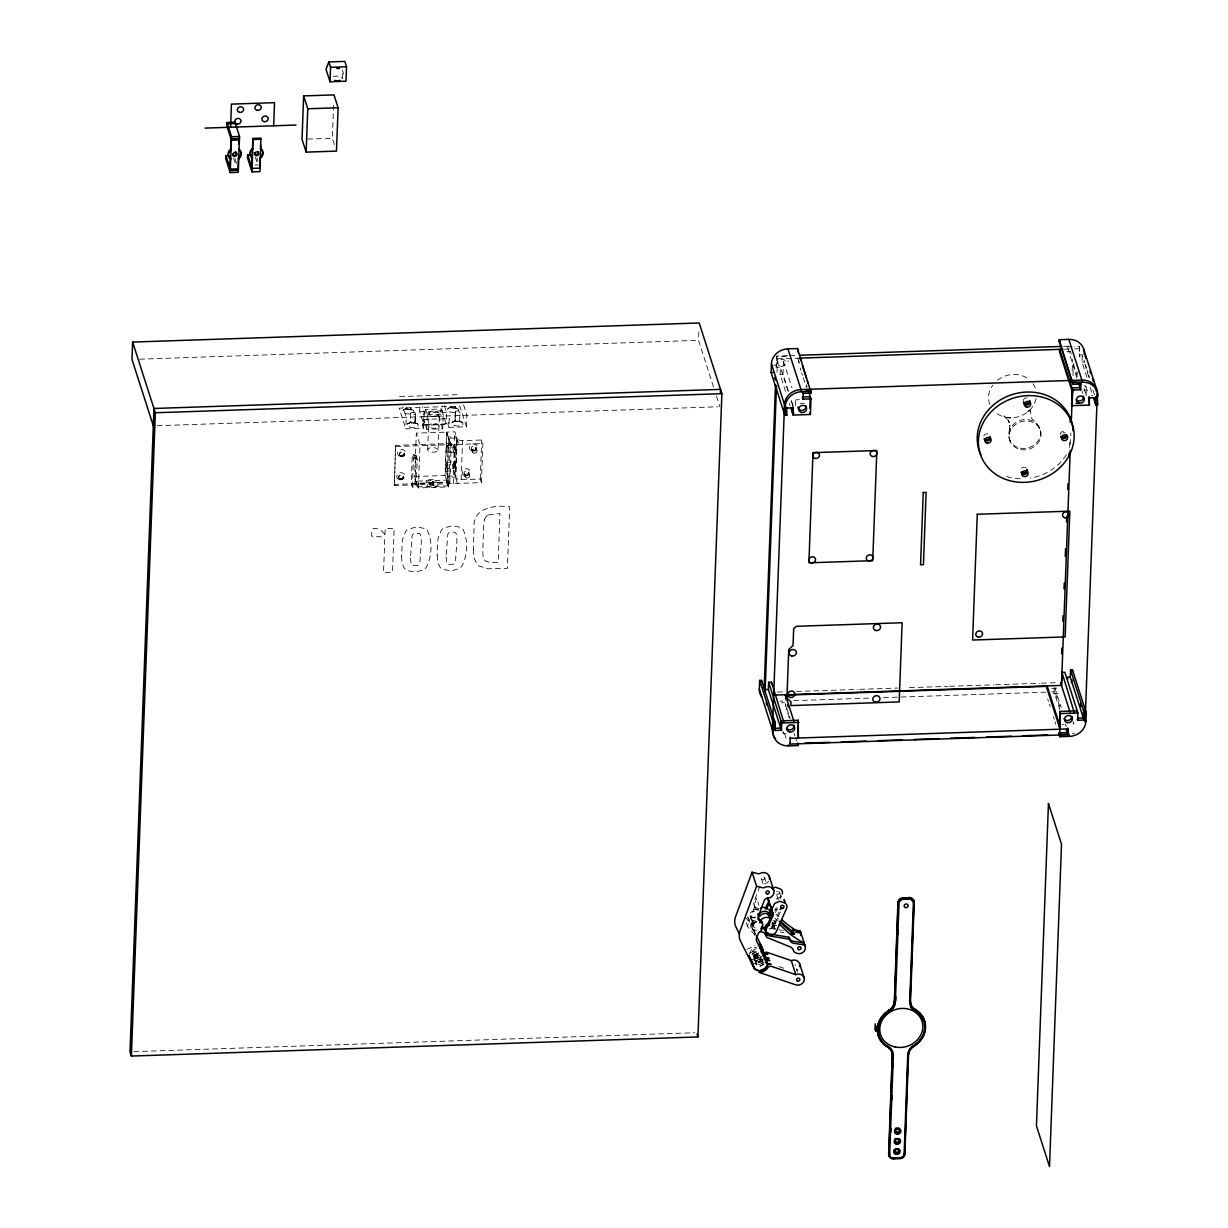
<?xml version="1.0" encoding="UTF-8"?>
<svg xmlns="http://www.w3.org/2000/svg" width="1228" height="1228" viewBox="0 0 1228 1228"><rect width="100%" height="100%" fill="white"/><g stroke="black" fill="none" stroke-linecap="round" stroke-linejoin="round"><path stroke-width="0.75" stroke-dasharray="5 3.75" d="M415.893 455.174L417.213 459.64L416.2 486.917L415.064 483.341L416.031 455.588L412.301 454.56L411.226 483.479L412.378 487.04L448.128 485.843L447.053 480.102L415.141 481.176M455.373 411.841L455.066 420.713L455.388 412.04L455.404 420.007L452.257 422.294L457.66 421.035L462.204 422.386L459.594 420.191L460.208 412.071A2.425 1.074 2.1 0 0 456.662 410.966A2.425 1.074 2.1 0 0 456.494 412.823A2.425 1.074 2.1 0 0 460.208 412.071M410.689 413.345C409.492 418.656 412.961 422.401 407.573 423.798L412.976 422.539L417.52 423.89L414.911 421.695L415.494 413.375L415.141 422.432L415.509 413.575A2.425 1.074 2.1 0 0 411.979 412.485A2.425 1.074 2.1 0 0 411.81 414.327A2.425 1.074 2.1 0 0 415.509 413.575M788.407 391.149L783.004 374.294L783.449 361.278L788.836 361.093M795.637 405.532L795.053 397.427M1072.965 723.998L1073.886 723.154M334.415 144.689L332.358 138.257L333.678 102.431M342.228 78.684L342.551 69.935M384.947 534.84L385.178 528.608L394.142 528.316L392.515 572.187L383.535 572.478L384.732 540.458C380.48 530.68 367.08 544.771 373.036 528.562A11.666 10.331 -17.8 0 1 374.463 528.439A10.515 9.317 -17.8 0 1 379.974 529.79A10.407 9.225 -17.8 0 1 380.634 530.158L381.586 530.88A22.411 19.832 -17.8 0 1 384.901 534.855M481.407 482.619L480.271 479.058L459.364 479.734L455.941 478.49L457.092 438.688L460.285 440.683L481.714 440.023L482.865 443.6L481.407 482.619L394.434 485.551L395.523 445.38L450.308 443.538L446.639 432.118L416.323 433.131L414.696 476.51L418.364 487.93L448.696 486.902L450.262 442.556L446.915 432.102L454.897 431.826L458.934 444.398M394.434 485.551L395.523 445.38M463.585 404.902L466.916 415.248L466.486 426.822L448.926 427.405L449.248 418.594L423.721 419.454L423.384 428.28L405.839 428.864L406.268 417.305L402.938 406.944M412.378 487.04L413.452 458.136L412.301 454.56M444.505 405.777L446.578 412.24L446.148 423.798L423.814 424.55L419.654 411.626L419.838 406.683M418.364 487.93L419.976 444.551L416.323 433.131M423.814 424.55L424.243 412.992L422.171 406.529M426.776 429.324L427.313 414.88L425.594 409.523L441.543 408.985L443.262 414.327L442.725 428.787L426.776 429.324L422.754 416.829L425.594 409.523M427.666 449.694L429.017 413.514M429.508 484.461L429.585 482.297M433.668 484.722A2.088 0.921 2.1 0 0 430.69 483.74A2.088 0.921 2.1 0 0 430.414 485.321A2.088 0.921 2.1 0 0 433.668 484.722L433.76 482.558A2.088 0.921 2.1 0 0 430.767 481.56A2.088 0.921 2.1 0 0 430.491 483.157A2.088 0.921 2.1 0 0 433.76 482.558M438.089 450.108A5.219 2.302 2.1 0 0 430.383 447.806A5.219 2.302 2.1 0 0 430.184 451.797A5.219 2.302 2.1 0 0 438.089 450.108L439.44 413.974A5.219 2.302 2.1 0 0 431.719 411.656A5.219 2.302 2.1 0 0 431.519 415.647A5.219 2.302 2.1 0 0 439.44 413.974M446.148 423.798L442.003 410.873L442.187 405.931M448.696 486.902L445.027 475.482L446.639 432.118M448.819 481.591L445.457 471.138L446.915 432.102M448.128 485.843L447.053 480.102M449.801 482.512L451.259 443.492M457.476 483.433L453.439 470.861L454.897 431.826M453.485 483.571L454.943 444.536M461.114 479.703L462.572 440.668M480.271 479.058L481.714 440.023M713.529 386.989L698.548 340.325L698.87 331.652M776.142 367.494L776.572 356.028L788.054 355.644M788.1 391.256L780.363 367.157L777.17 367.264L776.48 365.115L776.802 356.734L787.47 356.381M776.986 372.268L777.493 358.883L776.572 356.028M785.521 391.256L780.102 374.387L780.363 367.157M789.22 717.966L784.37 701.51M797.908 358.192L799.367 365.606M1059.81 709.677L1054.1 691.871L1054.269 687.542M1076.91 378.009L1066.994 345.513M1069.327 447.376L1069.542 441.635M1072.167 370.887L1072.597 359.405M1070.448 444.49L1070.877 433.008M1073.011 375.645L1073.441 364.179M1079.381 346.542L1079.765 357.056L1079.381 346.542L1074.055 346.71M1086.903 377.303L1081.991 362.045L1082.221 356.166M1088.806 377.242L1083.956 360.894M786.089 733.669L783.403 733.761L783.464 732.134M1073.441 363.688L1077.278 376.551M1086.074 395.738L1086.289 390.043L1084.738 385.224M406.023 408.648L406.361 407.942L403.229 410.229L407.512 408.955L413.161 410.336L410.812 408.494M450.707 407.143L451.044 406.437L447.913 408.724L452.196 407.45L457.86 408.817L455.496 406.975M1010.061 441.205L1008.71 435.602L1010.061 428.587L1009.401 431.181L1009.846 425.226L1009.984 426.223L1008.587 420.866L1008.925 421.787M1029.908 411.211L1030.139 410.014L1031.766 418.533L1037.476 424.55L1040.162 429.631M423.384 428.28L422.447 425.318L423.721 419.454M448.926 427.405L447.974 424.458L449.248 418.594M772.151 924.745L772.228 923.042L776.035 923.686M1009.216 431.289L1009.662 429.877M759.794 886.386L754.192 901.505A6.447 5.71 -17.8 0 0 756.555 907.952L757.231 908.398A3.224 2.855 -17.8 0 1 758.229 910.47M754.775 934.953L747.391 926.265L754.376 907.415L753.24 903.9M755.435 934.646L752.611 925.835L754.115 921.783A4.835 4.283 -17.8 0 1 755.711 919.665M442.725 428.787L438.718 416.292L441.543 408.985M761.375 959.129C758.919 965.469 751.966 955.967 756.356 962.445C756.632 956.581 765.474 963.381 761.805 959.007M774.822 910.777L776.296 907.446M779.964 899.096L781.438 895.765M775.375 912.527L778.322 905.85M778.997 911.913L773.855 923.594A5.848 5.173 -17.8 0 1 772.105 925.82M780.302 912.02L774.423 925.375A5.848 5.173 -17.8 0 1 769.02 928.967M749.31 954.187L750.999 950.672A5.894 5.219 -17.8 0 1 756.724 947.202M755.327 954.478L754.452 957.241L753.224 953.389L755.404 955.246L758.121 954.663M1029.31 410.336L1027.851 411.779L1029.571 410.244M755.312 954.494L758.49 953.557M755.466 916.932L752.733 917.516L750.569 915.658L753.777 925.651L754.284 923.287L756.663 921.936M780.716 896.854L776.526 898.988A1.612 1.428 -17.8 0 1 775.697 899.188M746.839 949.367L754.974 945.698M749.878 953.051L756.402 950.104M752.073 954.049L758.582 951.117M753.485 958.469L759.994 955.522M488.391 514.931L499.98 513.519L498.154 562.485L489.972 562.577L485.689 561.15A8.857 7.844 -17.8 0 1 483.157 556.499L483.003 555.716A63.779 56.457 -17.8 0 1 482.85 550.298L483.632 527.487A46.372 41.046 -17.8 0 1 484.538 519.444M307.721 139.086L332.358 138.257M255.086 165.043L258.279 164.936M139.654 359.175L698.548 340.325M789.957 355.567L797.617 355.322M1063.525 346.342L1069.266 346.158M1066.932 346.956L1072.274 346.772M777.493 358.883L798.538 358.177M1064.446 349.197L1072.965 348.921M1074.746 348.859L1080.072 348.675M1066.733 351.73L1070.325 351.607M773.701 365.223L776.48 365.115M1079.074 354.923L1082.267 354.815L1084.723 362.444M1081.991 362.045L1083.91 361.968M780.102 374.387L783.004 374.294M399.622 396.598L460.27 394.556M419.654 411.626L442.003 410.873M795.836 399.837L799.428 399.714M1083.603 390.136L1086.289 390.043M424.243 412.992L446.578 412.24M427.313 414.88L443.262 414.327M157.138 425.702L717.95 406.79M422.754 416.829L438.718 416.292M1091.339 395.646L1092.935 395.585M422.447 425.318L447.974 424.458M395.892 446.531L482.865 443.6M446.992 445.825L454.698 445.043L455.174 453.516L455.726 449.218L454.805 443.968L454.682 452.257L447.115 452.165L446.946 445.825L447.115 452.165M413.452 458.136L417.044 458.735M446.67 462.495L454.345 461.667L454.805 470.14L455.373 466.502L454.529 460.561L454.498 468.958L453.163 468.574L452.917 462.25L453.132 468.559L446.762 468.789L446.578 462.434L446.67 468.666M445.457 471.138L453.439 470.861M414.696 476.51L445.027 475.482M447.069 476.126L455.051 475.865L456.494 436.83L448.512 437.107L446.746 482.635L394.081 484.415M411.226 483.479L446.977 482.266M777.431 692.101L785.091 691.855M796.558 691.456L811.861 690.95M813.78 690.888L857.789 689.399M859.692 689.338L897.96 688.048M909.441 687.665L947.694 686.36M949.612 686.298L993.605 684.825M995.524 684.748L1039.517 683.275M1041.436 683.213L1058.659 682.63M1051.813 688.34L1058.567 688.11M779.903 701.127L782.896 701.019M793.626 700.651L870.13 698.072M883.531 697.627L1046.118 692.147M1051.613 691.963L1054.1 691.871M781.33 702.8L784.324 702.708M1053.24 693.636L1055.635 693.559A16.133 14.291 -17.8 0 0 1060.04 692.853M1062.189 724.366L1063.985 724.305M133.837 1051.644L694.649 1032.733M774.807 909.702L777.662 909.733M1007.774 417.673L1010.521 417.919L1003.89 415.985L1008.633 420.943L1008.081 420.083M770.524 928.383L783.234 930.471M780.317 932.067L783.94 932.666M773.011 925.114L776.679 925.712M754.376 907.415L760.009 908.797M756.847 921.491L749.863 919.45A3.224 2.855 -17.8 0 1 747.852 916.994M756.571 930.471L753.071 929.458A3.224 2.855 -17.8 0 1 751.06 926.986L750.999 925.283A5.94 5.265 -17.8 0 1 756.11 919.526M763.187 961.248L754.437 958.254A8.734 7.721 -17.8 0 0 760.562 956.581M778.936 966.605L784.185 968.401M751.413 959.037L755.082 960.296A8.734 7.721 -17.8 0 0 761.206 958.607M752.641 962.875L756.31 964.134A8.734 7.721 -17.8 0 0 762.45 962.445M770.969 926.864L775.666 928.767M772.013 925.298L773.486 926.925L772.228 923.042M774.883 918.39L777.907 920.34M773.103 920.325L776.142 922.289M757.783 910.148L757.108 909.687A6.447 5.71 -17.8 0 1 754.759 903.255L756.617 898.236L758.873 905.282M775.958 914.246L778.491 916.334M777.201 918.145L778.537 919.127M416.614 484.185L418.671 484.661L417.535 481.1L415.601 480.762L415.217 479.012L416.614 484.185L415.371 480.44M745.227 917.147L752.611 925.835M1007.62 419.162L1009.355 422.662M755.496 933.971L752.181 927.201A4.835 4.283 -17.8 0 1 752.043 924.101L753.547 920.033A4.835 4.283 -17.8 0 1 755.143 917.915M404.227 453.393L402.462 455.88L399.714 455.127M403.337 476.403L401.602 479.012L398.854 478.26M1085.537 364.992L1086.35 367.525M1087.164 370.073L1087.977 372.621M1088.806 375.154L1089.62 377.702M1092.889 389.951L1094.532 395.048M1090.172 387.48L1092.613 395.109M1085.859 386.083L1088.177 393.313M1084.032 388.493L1086.366 395.723M1070.417 351.346L1071.23 353.894M1076.956 371.7L1077.77 374.233M1081.914 390.995L1082.682 393.405M1073.088 721.557L1073.855 723.967M1054.837 687.695L1061.192 707.512M1055.635 693.559L1060.531 708.817M1065.428 724.075L1066.242 726.623M1047.684 698.962L1048.512 701.51M1049.326 704.058L1050.14 706.591M1053.409 716.768L1054.223 719.316M1055.036 721.864L1055.85 724.397M798.691 360.602L799.459 363.012M806.428 384.702L807.195 387.112M800.134 368.016L800.917 370.426M801.684 372.836L802.467 375.246M803.235 377.656L806.335 387.296M783.449 361.278L791.968 387.787M791.507 400.788L793.058 405.608M791.2 400.896L792.751 405.716M789.389 403.306L790.157 405.716M716.415 395.953L719.869 406.729M785.199 703.506L786.027 706.054M786.841 708.602L788.468 713.683M789.282 716.231L790.111 718.779M794.117 733.223L794.946 735.772M795.759 738.32L796.573 740.852M784.554 733.546L786.995 741.175M782.635 731.351L783.403 733.761M779.366 892.173L781.069 897.438M776.756 895.089L778.445 900.354M796.435 968.554L797.571 972.054M764.722 877.913A1.689 1.504 -17.8 0 1 762.634 879.877A1.689 1.504 -17.8 0 1 761.913 877.375A1.689 1.504 -17.8 0 1 764.722 877.913L766.978 884.943M761.467 878.864L763.156 884.145M773.133 922.98L774.546 927.386M754.161 905.159L754.713 906.909M749.97 915.566L753.301 925.958A3.776 3.331 -17.8 0 0 758.428 927.923M751.95 926.603L754.759 935.398M747.913 917.47L751.26 927.907M746.256 922.75L747.391 926.265M756.494 948.799A3.822 3.377 -17.8 0 0 752.595 953.404L753.47 956.09M754.683 959.866L755.972 963.919M476.878 450.216L475.942 447.33L474.545 450.2L471.46 449.141L472.366 451.965M466.486 426.822L459.825 406.115L399.192 408.156L405.839 428.864M342.551 70.503L343.686 74.079M469.572 475.006L468.651 472.12L467.239 474.99L464.153 473.931L465.059 476.756M416.046 456.601L417.198 460.178M413.744 454.514L414.88 458.09M256.913 158.074L257.926 161.236M255.424 157.307L257.711 164.445M235.101 158.811L236.62 163.554M233.612 158.044L235.331 163.401M754.207 960.664A5.894 5.219 -17.8 0 1 760.946 957.272M753.47 955.998A5.894 5.219 -17.8 0 1 758.704 953.358M761.974 959.283A3.822 3.377 -17.8 0 1 757.185 962.031A3.822 3.377 -17.8 0 1 754.775 957.717A3.822 3.377 -17.8 0 1 759.856 955.476M763.386 962.737A3.822 3.377 -17.8 0 1 758.075 965.96A3.822 3.377 -17.8 0 1 756.893 960.542A3.822 3.377 -17.8 0 1 763.002 961.017M752.227 954.509A5.894 5.219 -17.8 0 1 757.968 951.04M798.046 969.199A6.201 5.495 -17.8 0 1 796.327 970.412M795.053 964.579A1.689 1.504 -17.8 0 1 795.376 965.561M764.184 963.965A8.734 7.721 -17.8 0 1 757.062 966.436M758.459 954.847A3.822 3.377 -17.8 0 1 752.595 953.404M761.299 956.259A3.822 3.377 -17.8 0 1 757.047 959.682A3.822 3.377 -17.8 0 1 753.823 955.875A3.822 3.377 -17.8 0 1 758.443 952.897M758.413 909.273A3.224 2.855 -17.8 0 1 755.727 909.641A5.94 5.265 -17.8 0 0 750.231 910.639M772.274 922.397A4.114 3.638 -17.8 0 1 772.013 922.995M753.301 925.958A3.776 3.331 -17.8 0 1 756.709 921.583M772.412 925.098A4.114 3.638 -17.8 0 1 772.212 931.76M755.097 917.546A3.776 3.331 -17.8 0 1 750.277 916.288A3.776 3.331 -17.8 0 1 751.72 911.759A3.776 3.331 -17.8 0 1 756.709 912.481M772.903 922.381A4.114 3.638 -17.8 0 1 770.8 927.355M761.068 956.505A7.107 6.293 -17.8 0 1 754.253 958.439M768.559 881.151A6.524 5.787 -17.8 0 1 764.016 884.114M759.549 955.507A7.107 6.293 -17.8 0 1 753.685 956.689M763.048 962.66A7.107 6.293 -17.8 0 1 755.082 964.256M762.496 960.91A7.107 6.293 -17.8 0 1 755.665 962.844M779.258 891.942A1.689 1.504 -17.8 0 1 776.664 893.953M776.741 891.635A1.689 1.504 -17.8 0 1 778.122 891.252M1036.094 398.44A24.192 21.429 -17.8 0 1 1019.301 416.461A24.192 21.429 -17.8 0 1 995.018 412.055M989.799 404.488A24.192 21.429 -17.8 0 1 992.807 385.101M997.443 380.281A24.192 21.429 -17.8 0 1 1028.803 379.237M1033.086 383.75A24.192 21.429 -17.8 0 1 1035.711 389.261M333.248 76.719A5.219 2.302 2.1 0 1 338.575 76.274A5.219 2.302 2.1 0 1 342.182 78.224M1066.364 454.79A48.399 42.857 -17.8 0 1 1030.338 478.106M1020.084 478.782A48.399 42.857 -17.8 0 1 1003.752 475.543M1021.65 468.144A3.224 2.855 -17.8 0 1 1026.378 468.206M1060.225 434.497A3.224 2.855 -17.8 0 1 1066.426 432.962M1023.246 400.574A3.224 2.855 -17.8 0 1 1029.141 399.054M983.781 436.017A3.224 2.855 -17.8 0 1 988.908 434.39M1074.607 733.039A16.133 14.291 -17.8 0 1 1072.259 733.776M800.149 403.736A4.037 3.577 -17.8 0 1 804.217 403.736M1062.803 432.901A3.224 2.855 -17.8 0 1 1065.152 432.824M449.018 483.003A1.765 0.783 2.1 0 1 448.466 483.003M450.476 443.983A1.765 0.783 2.1 0 1 449.924 443.983M450.43 442.878A1.996 0.875 2.1 0 1 451.121 443.277M448.972 481.913A1.996 0.875 2.1 0 1 449.663 482.312M484.722 519.459A7.23 6.401 -17.8 0 1 488.33 514.824M452.978 447.79C453.93 460.853 454.268 438.979 452.978 447.79M410.459 558.111L411.119 563.836A6.247 5.526 -17.8 0 0 411.779 564.865A3.285 2.901 -17.8 0 0 412.761 565.617L417.796 565.448A3.423 3.039 -17.8 0 0 418.855 564.619A6.247 5.526 -17.8 0 0 419.822 563.145L421.342 541.686L420.682 535.147A6.079 5.372 -17.8 0 0 419.991 534.103A3.423 3.039 -17.8 0 0 418.994 533.351L413.943 533.52A3.285 2.901 -17.8 0 0 412.915 534.349A6.171 5.465 -17.8 0 0 412.178 535.423L410.459 558.111M446.071 556.913L446.731 562.624A6.247 5.526 -17.8 0 0 447.391 563.667A3.285 2.901 -17.8 0 0 448.374 564.419L453.408 564.235A3.423 3.039 -17.8 0 0 454.467 563.422A6.247 5.526 -17.8 0 0 455.434 561.948L456.954 540.489L456.294 533.934A6.079 5.372 -17.8 0 0 455.603 532.906A3.423 3.039 -17.8 0 0 454.606 532.154L449.571 532.323A3.285 2.901 -17.8 0 0 448.527 533.152A6.171 5.465 -17.8 0 0 447.79 534.226L446.071 556.913M401.556 556.33L402.093 563.268L404.334 568.257A9.793 8.673 -17.8 0 0 407.282 570.682L415.97 571.987L423.583 569.792A9.67 8.565 -17.8 0 0 426.116 567.52C431.934 556.729 432.778 541.809 427.482 530.711A9.67 8.565 -17.8 0 0 425.118 528.608L416.706 526.935L408.233 529.176A9.717 8.611 -17.8 0 0 405.7 531.448L402.37 539.859L401.556 556.33M437.168 555.133L437.721 562.056L439.946 567.06A9.793 8.673 -17.8 0 0 442.894 569.47L451.582 570.774L459.195 568.579A9.67 8.565 -17.8 0 0 461.728 566.323C467.546 555.532 468.39 540.612 463.094 529.514A9.67 8.565 -17.8 0 0 460.73 527.411L452.318 525.737L443.845 527.979A9.717 8.611 -17.8 0 0 441.312 530.25L437.982 538.662L437.168 555.133M473.287 549.376L474.069 558.203L477.201 564.358A12.618 11.175 -17.8 0 0 479.027 565.985L488.207 568.779L507.394 568.303L509.681 506.826C495.836 504.616 472.458 507.686 474.131 526.751L473.287 549.376M426.116 480.808L426.039 482.972A6.447 2.855 2.1 0 1 436.001 482.635L436.078 480.47A6.447 2.855 2.1 0 0 426.116 480.808M427.252 484.385L427.175 486.549A6.447 2.855 2.1 0 0 437.153 486.211L437.229 484.047A6.447 2.855 2.1 0 1 427.252 484.385M448.88 438.242L447.437 477.278L455.419 477.001L456.862 437.982L448.88 438.242M780.732 366.328A4.037 3.577 -17.8 0 0 785.674 361.631A4.037 3.577 -17.8 0 0 779.012 360.387A4.037 3.577 -17.8 0 0 780.732 366.328M1020.376 448.159A16.133 14.291 -17.8 0 0 1040.116 429.401A16.133 14.291 -17.8 0 0 1013.484 424.397A16.133 14.291 -17.8 0 0 1020.376 448.159M1020.836 449.586A16.133 14.291 -17.8 0 0 1040.576 430.828A16.133 14.291 -17.8 0 0 1013.944 425.824A16.133 14.291 -17.8 0 0 1020.836 449.586M451.75 407.911A2.425 1.074 2.1 0 0 455.511 407.205A2.425 1.074 2.1 0 0 452.058 406.069A2.425 1.074 2.1 0 0 451.75 407.911M449.832 411.933A5.649 2.502 2.1 0 0 458.627 410.305A5.649 2.502 2.1 0 0 450.538 407.635A5.649 2.502 2.1 0 0 449.832 411.933M407.067 409.415A2.425 1.074 2.1 0 0 410.827 408.724A2.425 1.074 2.1 0 0 407.358 407.573A2.425 1.074 2.1 0 0 407.067 409.415M405.148 413.437A5.649 2.502 2.1 0 0 413.943 411.81A5.649 2.502 2.1 0 0 405.854 409.139A5.649 2.502 2.1 0 0 405.148 413.437M456.11 421.48A2.425 1.074 2.1 0 0 459.871 420.774A2.425 1.074 2.1 0 0 456.402 419.638A2.425 1.074 2.1 0 0 456.11 421.48M454.191 425.502A5.649 2.502 2.1 0 0 462.987 423.86A5.649 2.502 2.1 0 0 454.882 421.189A5.649 2.502 2.1 0 0 454.191 425.502M411.426 422.985A2.425 1.074 2.1 0 0 415.187 422.279A2.425 1.074 2.1 0 0 411.718 421.143A2.425 1.074 2.1 0 0 411.426 422.985M409.507 427.006A5.649 2.502 2.1 0 0 418.303 425.379A5.649 2.502 2.1 0 0 410.198 422.708A5.649 2.502 2.1 0 0 409.507 427.006M430.982 427.866A5.219 2.302 2.1 0 0 438.979 426.254A5.219 2.302 2.1 0 0 431.35 423.89A5.219 2.302 2.1 0 0 430.982 427.866M466.655 477.999A2.425 2.149 -17.8 0 0 469.649 475.205A2.425 2.149 -17.8 0 0 465.658 474.438A2.425 2.149 -17.8 0 0 466.655 477.999M473.962 453.209A2.425 2.149 -17.8 0 0 476.94 450.415A2.425 2.149 -17.8 0 0 472.949 449.648A2.425 2.149 -17.8 0 0 473.962 453.209M400.451 479.519A2.425 2.149 -17.8 0 0 403.444 476.71A2.425 2.149 -17.8 0 0 399.453 475.942A2.425 2.149 -17.8 0 0 400.451 479.519M401.31 456.386A2.425 2.149 -17.8 0 0 404.304 453.592A2.425 2.149 -17.8 0 0 400.313 452.81A2.425 2.149 -17.8 0 0 401.31 456.386M465.765 475.144A2.425 2.149 -17.8 0 0 468.728 472.335A2.425 2.149 -17.8 0 0 464.721 471.583A2.425 2.149 -17.8 0 0 465.765 475.144M465.105 475.85A4.037 3.577 -17.8 0 0 470.032 471.168A4.037 3.577 -17.8 0 0 463.386 469.91A4.037 3.577 -17.8 0 0 465.105 475.85M473.056 450.354A2.425 2.149 -17.8 0 0 476.019 447.545A2.425 2.149 -17.8 0 0 472.028 446.792A2.425 2.149 -17.8 0 0 473.056 450.354M472.396 451.06A4.037 3.577 -17.8 0 0 477.339 446.378A4.037 3.577 -17.8 0 0 470.677 445.119A4.037 3.577 -17.8 0 0 472.396 451.06M400.328 479.089A2.425 2.149 -17.8 0 0 403.291 476.28A2.425 2.149 -17.8 0 0 399.3 475.528A2.425 2.149 -17.8 0 0 400.328 479.089M399.683 479.795A4.037 3.577 -17.8 0 0 404.611 475.098A4.037 3.577 -17.8 0 0 397.949 473.854A4.037 3.577 -17.8 0 0 399.683 479.795M401.203 455.956A2.425 2.149 -17.8 0 0 404.166 453.147A2.425 2.149 -17.8 0 0 400.159 452.395A2.425 2.149 -17.8 0 0 401.203 455.956M400.543 456.662A4.037 3.577 -17.8 0 0 405.47 451.965A4.037 3.577 -17.8 0 0 398.808 450.722A4.037 3.577 -17.8 0 0 400.543 456.662"/><path stroke-width="1.5" d="M231.002 141.036L230.772 138.211M238.984 140.775L238.831 138.211M893.493 1158.587L893.524 1158.219A4.037 3.577 -17.8 0 1 889.671 1154.658L893.355 1055.543A12.096 10.714 -17.8 0 0 888.258 1046.64A23.393 20.707 -17.8 0 1 889.563 1011.504A12.096 10.714 -17.8 0 0 895.35 1002.232L899.034 903.117A4.037 3.577 -17.8 0 1 903.163 899.372L903.163 898.789A4.835 4.283 -17.8 0 0 898.236 903.148M914.108 902.426L913.402 902.641A4.037 3.577 -17.8 0 0 909.549 899.157L909.534 898.435A4.835 4.283 -17.8 0 1 914.2 902.611L910.501 1001.726A11.298 9.993 -17.8 0 0 915.274 1010.03A24.192 21.429 -17.8 0 1 913.908 1046.379A11.298 9.993 -17.8 0 0 908.52 1055.036L904.836 1154.151A4.835 4.283 -17.8 0 1 899.878 1158.649L893.493 1158.864A4.835 4.283 -17.8 0 1 888.872 1154.688L892.449 1055.22A11.298 9.993 -17.8 0 0 887.69 1046.901A24.192 21.429 -17.8 0 1 889.041 1010.552A11.298 9.993 -17.8 0 0 894.429 1001.91L895.058 1002.232M774.53 695.094L1061.483 685.424L1061.944 672.407L1064.845 672.315L1077.908 713.007L1077.631 720.237L1084.017 720.022L1084.293 712.793L1070.54 669.951L1072.458 669.889L1086.212 712.731L1085.89 721.404A16.133 14.291 -17.8 0 1 1069.388 736.401L1059.81 736.723L1059.165 734.712M1074.27 712.593L1061.944 672.407M720.375 393.206L720.514 389.383L153.96 408.479L130.014 1051.782L131.381 1056.065L697.934 1036.954L721.88 393.666L699.192 322.979L132.639 342.075L131.995 359.436L153.316 425.824M131.381 1056.065L155.327 412.761L132.639 342.075M238.708 137.797L239.399 139.946L231.417 140.207L227.057 126.591L226.965 122.462L234.947 122.201L239.537 136.477L238.201 172.319L230.219 172.595L225.63 158.32L225.845 155.403L230.342 169.126L238.324 168.85L238.355 157.844L238.692 158.919A6.447 5.71 -17.8 0 0 239.03 149.893L238.692 148.818M230.572 127.252L231.432 104.119L274.519 102.661L273.66 125.793M231.002 141.312L230.71 149.079A6.447 5.71 -17.8 0 0 230.373 158.105L229.651 166.977M230.219 172.595L231.555 136.738L226.965 122.462M234.886 123.767L234.947 122.201M238.861 144.152L238.984 141.036M260.612 144.766L260.843 149.156A6.447 5.71 -17.8 0 1 260.505 158.182L260.152 157.107L260.136 168.129L252.154 168.389L247.642 154.667L247.442 157.583L252.032 171.859L259.998 171.598L260.858 138.135L252.891 138.411L252.523 148.342A6.447 5.71 -17.8 0 0 252.185 157.384L251.464 166.24M252.032 171.859L252.891 138.411M259.875 164.874L259.707 166.486M303.638 95.907L302.027 139.286L306.156 152.134L336.472 151.105L338.099 107.742L333.97 94.894L303.638 95.907L307.767 108.77L306.156 152.134M330.025 81.754L330.562 67.294L328.843 61.937L344.807 61.4L346.526 66.757L345.989 81.217L330.025 81.754L326.019 69.259L328.843 61.937M761.636 696.936A16.133 14.291 -17.8 0 1 759.334 689.108L759.656 680.435L761.56 680.373L775.313 723.215L775.052 730.445L781.438 730.23L781.699 723L768.636 682.292L771.537 682.2L783.848 722.386M786.749 407.128L786.78 415.294L784.861 415.356L771.107 372.529L771.43 363.856A16.133 14.291 -17.8 0 1 787.931 348.859L797.509 348.537L811.201 393.113L803.219 393.374L802.744 391.901M761.498 682.185L761.56 680.373M764.184 688.739L775.497 384.702M765.105 691.594L776.495 385.653M781.438 730.23L768.36 689.522L768.636 682.292M797.878 743.001L798.077 745.549L788.499 745.872A16.133 14.291 -17.8 0 1 773.087 731.949L773.41 723.277L759.656 680.435M784.861 415.356L785.183 406.683L771.43 363.856M792.689 407.067L792.474 412.946L793.933 412.884M808.745 391.932L810.987 398.885L810.403 414.496L793.165 415.079L793.181 407.051M797.509 348.537L798.261 352.804M1067.807 728.127L1067.853 734.712L790.157 744.076L790.08 737.353M810.987 398.885L803.005 399.161L803.219 393.374M798.062 725.149L798.353 738.028L798.246 720.268L781.008 720.851L780.747 728.081L774.361 728.296L774.638 721.066L772.719 721.128M798.154 722.709L798.246 720.268M809.866 408.295L810.296 396.751L802.314 397.012M806.013 391.118L810.511 390.964L810.572 389.23M874.996 1029.632L875.211 1023.845M875.902 1025.979L875.533 1031.228M904.744 1153.952L904.13 1154.166A4.037 3.577 -17.8 0 1 899.909 1157.927L893.263 1158.142A4.835 4.283 -17.8 0 1 888.642 1153.967L892.265 1054.591L893.309 1054.1M892.326 1054.852A11.298 9.993 -17.8 0 0 887.568 1046.548A24.192 21.429 -17.8 0 1 888.918 1010.199A11.298 9.993 -17.8 0 0 894.322 1001.541L897.944 902.089L899.372 901.674A3.224 2.855 -17.8 0 1 902.672 898.666L909.503 898.221A4.835 4.283 -17.8 0 1 914.077 902.258M909.472 898.129L903.071 898.297A4.835 4.283 -17.8 0 0 898.129 902.795L894.552 1002.263A11.298 9.993 -17.8 0 1 889.149 1010.92A24.192 21.429 -17.8 0 0 887.798 1047.269A11.298 9.993 -17.8 0 1 892.556 1055.573L893.355 1055.543M890.791 1132.231L890.929 1128.425M892.004 1099.827L892.142 1096.021M893.201 1067.439L893.339 1063.617M895.688 1000.774L895.826 996.967M898.175 934.063L898.313 930.256M903.163 899.372L909.549 899.065M902.672 898.666L902.948 897.944A4.835 4.283 -17.8 0 0 898.006 902.442L898.006 902.442M909.058 898.451L909.165 897.376M899.909 1158.004L893.385 1158.495A4.835 4.283 -17.8 0 1 888.765 1154.32M904.13 1154.166L907.722 1055.067A12.096 10.714 -17.8 0 1 913.509 1045.795A23.393 20.707 -17.8 0 0 914.814 1010.659A12.096 10.714 -17.8 0 1 909.702 1001.756L913.402 902.641M908.183 1054.054L904.714 1153.783A4.835 4.283 -17.8 0 1 899.771 1158.28M910.086 1001.726L913.97 901.905A4.835 4.283 -17.8 0 0 909.334 897.714L909.257 897.484M1073.732 390.458L1071.937 390.519L1059.549 351.976L1059.641 349.366L1072.719 390.059L1080.686 389.798L1080.916 384.011L1072.934 384.287L1059.181 341.445L1059.242 339.711L1068.82 339.388A16.133 14.291 -17.8 0 1 1084.232 353.296L1084.201 354.385M1047.024 688.509L1047.116 685.899L1059.503 724.459L1060.393 724.428M1061.637 653.879L1061.852 648.138M1062.849 621.368L1063.064 615.642M1064.047 588.872L1064.262 583.131M1065.259 556.361L1065.551 548.716M1066.549 521.946L1066.764 516.205M1067.761 489.435L1067.976 483.694M1068.959 456.923L1069.112 453.101M1070.248 422.509L1070.463 416.768M1059.15 733.822L1059.181 732.84L1067.163 732.579L1067.301 728.956M1077.156 712.67L1077.217 710.859L1059.979 711.442L1059.396 727.053L1060.393 727.022M1089.374 397.058L1089.374 405.102L1072.136 405.67L1072.029 387.925L1080.011 387.649L1080.149 383.673M1072.305 380.404L1072.244 382.138L1080.44 382.537M1061.483 685.424L1070.233 450.231M1071.307 421.542L1072.52 389.03M1059.81 736.723L1059.979 711.442M1072.136 405.67L1072.719 390.059M1072.934 384.287L1059.242 339.711M1084.017 720.022L1070.263 677.181L1070.54 669.951M1072.397 671.516L1072.458 669.889M1088.898 397.074L1089.374 405.102M1095.269 397.319L1095.069 402.738L1096.021 402.707M775.62 738.795A16.133 14.291 -17.8 0 1 772.397 729.8L784.508 404.549A16.133 14.291 -17.8 0 1 800.994 389.552L1081.883 380.081A16.133 14.291 -17.8 0 1 1097.31 394.004L1097.663 404.81L1095.76 404.887L1095.76 396.844M1096.88 405.486L1085.199 719.255A16.133 14.291 -17.8 0 1 1084.831 721.895M1097.08 399.96L1097.31 394.004M771.476 683.827L771.537 682.2M255.501 155.235L255.884 154.912M769.403 879.248A6.524 5.787 -17.8 0 0 760.239 873.338A3.224 2.855 -17.8 0 1 757.799 873.63L752.073 872.218L735.557 916.763A16.133 14.291 -17.8 0 0 735.633 926.311L739.01 933.295M756.586 886.263L740.07 930.809A16.133 14.291 -17.8 0 0 740.146 940.372L753.746 967.495A7.107 6.293 -17.8 0 0 762.987 970.151A7.107 6.293 -17.8 0 0 766.656 961.585L756.694 941.247A4.835 4.283 -17.8 0 1 756.555 938.146L758.06 934.078A4.835 4.283 -17.8 0 1 760.239 931.576A3.224 2.855 -17.8 0 0 761.805 929.473L762.695 925.006A3.224 2.855 -17.8 0 0 761.744 922.458L761.068 921.998A6.447 5.71 -17.8 0 1 758.704 915.551L764.307 900.446A3.224 2.855 -17.8 0 1 767.423 898.297A6.524 5.787 -17.8 0 0 773.916 890.791A6.524 5.787 -17.8 0 0 764.752 887.384A3.224 2.855 -17.8 0 1 762.312 887.675L756.586 886.263L752.073 872.218M887.598 1045.611L887.568 1046.548M768.145 915.351L770.984 909.088A3.224 2.855 -17.8 0 0 770.969 906.786M768.713 917.116L771.552 910.854A3.224 2.855 -17.8 0 0 771.291 908.167L769.465 904.084M765.213 908.827L768.728 901.352A1.612 1.428 -17.8 0 0 768.743 900.247L767.531 897.53M766.472 909.073L769.281 903.102M771.445 910.224L774.377 903.977A1.612 1.428 -17.8 0 1 775.252 903.148L779.258 901.49A1.612 1.428 -17.8 0 1 780.517 901.444L784.139 902.749A4.789 4.237 -17.8 0 1 786.672 908.152L776.388 931.515A5.848 5.173 -17.8 0 1 767.362 934.14A5.848 5.173 -17.8 0 1 767.853 925.712A3.224 2.855 -17.8 0 0 769.02 924.377L773.226 915.413A1.612 1.428 -17.8 0 0 773.256 914.307L767.485 897.914L769.311 901.997M915.029 1010.352L915.167 1009.723A11.298 9.993 -17.8 0 1 910.393 1001.373L910.409 1001.403M922.197 1019.255A22.58 20.001 -17.8 0 0 913.893 1009.846L915.044 1009.324A24.192 21.429 -17.8 0 1 913.693 1045.673A11.298 9.993 -17.8 0 0 908.29 1054.315M779.918 909.549L782.712 908.137M772.09 888.55L774.745 887.43A1.612 1.428 -17.8 0 1 776.004 887.384L779.626 888.688A4.789 4.237 -17.8 0 1 782.159 894.091M895.105 1000.805L894.322 1001.541M908.014 1055.052L908.428 1054.76A11.298 9.993 -17.8 0 1 913.801 1046.026A24.192 21.429 -17.8 0 0 915.152 1009.677L915.167 1009.723M889.625 1153.215L888.642 1153.967M330.562 67.294L346.526 66.757M307.767 108.77L338.099 107.742M226.919 123.767L234.901 123.491M205.045 128.111L296.009 125.041M231.555 136.738L239.537 136.477M231.478 138.764L239.46 138.503M253.229 139.485L261.211 139.209M226.106 155.91L229.298 155.802M247.918 155.188L251.111 155.081M230.296 170.569L238.278 170.308M1059.181 341.445L1060.178 341.415M799.52 355.245L1061.621 346.419M800.441 358.1L1062.834 349.259M771.107 372.529L772.903 372.468M155.327 412.761L721.88 393.666M785.183 406.683A16.133 14.291 -17.8 0 1 801.684 391.701L811.263 391.379M1072.996 382.553L1082.574 382.23A16.133 14.291 -17.8 0 1 1097.985 396.137M787.056 408.064L793.426 407.849M1089.635 397.872L1096.021 397.657M784.17 413.222L785.26 413.191M1071.445 403.536L1072.336 403.505M1075.928 403.383L1078.614 403.291M763.294 687.526L764.491 687.496L765.182 689.629L768.36 689.522M1070.263 677.181L1067.071 677.288L1067.761 679.437M786.181 695.14L1046.333 686.36L1060.086 729.202M1085.521 710.582L1083.603 710.644L1083.326 717.873L1077.754 718.073M773.41 723.277L775.313 723.215M781.699 723L798.937 722.417M1060.67 713.591L1077.908 713.007M1084.293 712.793L1086.212 712.731M790.371 738.289L1068.068 728.925M805.015 743.14L829.852 742.311M841.318 741.927L866.154 741.083M877.621 740.699L902.457 739.855M913.924 739.471L938.76 738.642M950.226 738.243L975.063 737.414M986.529 737.03L1011.381 736.186M1022.832 735.802L1047.684 734.958M1059.119 734.574L1068.698 734.252M902.948 897.944L909.334 897.714M889.671 1154.658L888.826 1154.489M913.064 901.245L913.908 901.72M909.38 1000.36L910.27 1001.004A11.298 9.993 -17.8 0 0 915.044 1009.324M790.494 931.653L793.902 932.113A96.383 85.331 -17.8 0 1 780.808 921.338M791.2 933.863L794.608 934.308A96.383 85.331 -17.8 0 1 780.44 922.443L779.243 921.322M792.705 929.75L800.119 930.977L800.779 933.004L795.207 932.083M768.851 933.894L789.082 937.24A5.065 4.482 -17.8 0 0 792.858 941.155L803.987 942.997L804.632 945.023A6.186 5.48 -17.8 0 1 795.606 952.79L794.608 952.145A3.224 2.855 -17.8 0 1 793.488 950.687L793.181 949.812A6.447 5.71 -17.8 0 0 790.111 946.834L781.238 943.242A3.224 2.855 -17.8 0 1 780.179 942.812L767.669 937.762A3.224 2.855 -17.8 0 1 766.211 936.442L764.783 932.866L766.671 933.418A3.224 2.855 -17.8 0 1 768.053 933.526M804.632 945.023L793.503 943.181A5.065 4.482 -17.8 0 1 789.742 939.266L769.511 935.92A3.224 2.855 -17.8 0 0 767.331 935.444L765.443 934.892M760.071 931.484L763.555 932.512A3.224 2.855 -17.8 0 1 765.32 933.94L764.783 932.866M799.628 966.651A6.201 5.495 -17.8 0 0 791.292 960.603L767.239 952.406A3.224 2.855 -17.8 0 0 763.156 953.864M764.798 956.812L769.112 958.27A3.224 2.855 -17.8 0 0 765.044 959.728A7.107 6.293 -17.8 0 0 764.676 955.43L761.836 949.643L766.088 959.835A7.107 6.293 -17.8 0 1 766.61 963.059M764.108 958.623L769.864 960.588A3.224 2.855 -17.8 0 0 766.441 961.278M765.336 962.476L771.092 964.425A3.224 2.855 -17.8 0 0 767.024 965.883A8.734 7.721 -17.8 0 1 760.853 970.105M795.805 974.648L771.737 966.451A3.224 2.855 -17.8 0 0 767.669 967.91A8.734 7.721 -17.8 0 1 758.95 972.315L795.698 984.841A6.201 5.495 -17.8 0 0 804.355 979.269A6.201 5.495 -17.8 0 0 795.805 974.648L791.292 960.603M754.621 969.03L751.29 960.342L754.621 969.03L758.29 970.289M888.857 1009.83L889.517 1010.675A22.58 20.001 -17.8 0 0 879.033 1025.303M769.895 910.332L766.871 908.382A6.447 5.71 -17.8 0 0 760.746 907.876M771.153 914.231L768.129 912.281A6.447 5.71 -17.8 0 0 760.132 912.865A3.224 2.855 -17.8 0 1 758.075 913.647M771.859 916.426L768.835 914.476A6.447 5.71 -17.8 0 0 760.838 915.06A3.224 2.855 -17.8 0 1 758.229 915.827M761.744 927.217L766.18 930.225M761.851 927.293L765.013 929.458M779.166 924.239L781.699 926.342A96.383 85.331 -17.8 0 0 803.987 942.997M762.051 926.296L766.241 929.995M757.906 914.522L759.779 916.502M889.563 1011.504L889.057 1010.598M904.453 1153.092L904.606 1153.43A4.835 4.283 -17.8 0 1 899.648 1157.927L899.525 1157.451M751.029 959.897L748.819 955.522L753.178 965.761A7.107 6.293 -17.8 0 0 754.545 967.495M756.325 935.675L762.143 947.525A7.107 6.293 -17.8 0 1 761.959 952.897M768.897 902.319L770.723 906.387M770.877 908.49L772.704 912.558A1.612 1.428 -17.8 0 1 772.673 913.663L768.452 922.642A3.224 2.855 -17.8 0 1 767.285 923.963A5.848 5.173 -17.8 0 0 768.498 933.173M1083.771 349.351L1096.834 390.043M1085.045 355.844L1085.874 358.392M1089.957 371.102L1090.771 373.65M1092.398 378.731L1093.227 381.279M1094.854 386.375L1096.481 391.456M1095.345 397.58L1096.159 400.128M1097.233 403.475L1097.663 404.81M1093.427 397.657L1095.76 404.887M1068.82 339.388L1082.574 382.23M1080.655 383.213L1080.916 384.011M1079.228 385.239L1080.686 389.798M1080.302 703.997L1081.116 706.545M1084.385 716.722L1085.89 721.404M1077.386 719.439L1077.631 720.237M1060.562 682.568L1069.987 711.918M1071.537 716.738L1072.32 719.147M1067.071 729.171L1068.913 734.927M1069.128 735.587L1069.388 736.401M1066.349 730.031L1067.853 734.712M1059.181 732.84L1059.871 734.989M799.889 357.901L800.702 360.449M802.345 365.53L806.428 378.239M807.241 380.787L808.055 383.336M809.697 388.416L810.557 391.103M810.726 391.64L811.201 393.113M809.881 412.9L810.403 414.496M787.931 348.859L801.684 391.701M802.483 397.55L803.005 399.161M790.924 408.126L793.165 415.079M774.653 377.549L775.482 380.081M784.462 408.064L785.275 410.612M786.519 414.496L786.78 415.294M793.902 721.235L785.383 694.726L786.058 699.745M787.609 704.565L788.391 706.975M797.601 744.076L798.077 745.549M789.911 743.278L790.157 744.076M788.161 744.797L788.499 745.872M766.195 702.861L767.009 705.409M772.734 723.215L775.052 730.445M759.334 689.108L773.087 731.949M800.595 931.806L805.384 946.757M799.658 963.811L804.171 977.856M789.082 937.24L789.742 939.266M769.265 876.27L773.778 890.315M697.028 1034.099L697.934 1036.954M252.523 148.342L252.861 149.417A6.447 5.71 -17.8 0 0 252.523 158.443L252.185 157.384M230.71 149.079L231.048 150.154A6.447 5.71 -17.8 0 0 230.71 159.179L230.373 158.105M763.002 955.246A5.894 5.219 -17.8 0 1 763.893 956.827M764.246 959.083A5.894 5.219 -17.8 0 1 764.768 959.835M763.801 955.891A3.224 2.855 -17.8 0 1 767.884 954.432L762.127 952.467A5.894 5.219 -17.8 0 0 759.579 947.909M760.807 951.746A5.894 5.219 -17.8 0 1 763.371 956.32M766.533 928.982A4.114 3.638 -17.8 0 1 769.649 924.991M758.014 919.45A5.94 5.265 -17.8 0 1 758.935 919.634A3.224 2.855 -17.8 0 0 762.081 918.958A6.447 5.71 -17.8 0 1 770.079 918.375M759.641 922.428A3.776 3.331 -17.8 0 1 760.04 922.873M800.119 930.977A6.186 5.48 -17.8 0 1 800.656 935.552M800.779 933.004A96.383 85.331 -17.8 0 1 781.745 919.572M761.253 927.739A3.224 2.855 -17.8 0 1 760.715 928.936M762.143 923.256A3.224 2.855 -17.8 0 0 761.176 920.708L760.5 920.248A6.447 5.71 -17.8 0 1 758.106 917.47M762.972 953.588A7.107 6.293 -17.8 0 0 762.695 949.275L759.856 943.488L764.108 953.68A7.107 6.293 -17.8 0 1 764.384 957.994M752.35 962.276A7.107 6.293 -17.8 0 1 751.766 961.34M784.492 902.043A1.612 1.428 -17.8 0 0 784.938 901.321A4.789 4.237 -17.8 0 1 784.707 902.012M784.139 900.231A4.789 4.237 -17.8 0 0 784.385 899.51A1.612 1.428 -17.8 0 1 784.078 900.109M898.543 1148.84A2.425 2.149 -17.8 0 1 897.008 1152.186A2.425 2.149 -17.8 0 1 894.122 1149.976M899.034 1138.909A2.425 2.149 -17.8 0 1 897.791 1141.917A2.425 2.149 -17.8 0 1 894.629 1140.843M894.598 1139.461A2.425 2.149 -17.8 0 1 894.782 1139.047M898.42 1127.887A2.425 2.149 -17.8 0 1 899.387 1130.712A2.425 2.149 -17.8 0 1 896.225 1131.878A2.425 2.149 -17.8 0 1 895.058 1129.131M895.811 1128.225A2.425 2.149 -17.8 0 1 896.455 1127.872M910.639 898.789A3.224 2.855 -17.8 0 1 912.128 900.815M913.893 1009.846A12.909 11.42 -17.8 0 1 910.516 1006.914M894.598 1005.118A12.909 11.42 -17.8 0 1 890.331 1010.137M924.868 1023.814A24.069 21.306 -17.8 0 1 924.653 1029.54M877.452 1031.121A24.069 21.306 -17.8 0 1 877.667 1025.395M884.267 1016.109A21.782 19.28 -17.8 0 1 887.522 1012.946M339.634 68.354A5.219 2.302 2.1 0 1 336.748 68.446M340.018 80.403A5.219 2.302 2.1 0 1 334.753 80.434M980.896 454.897A48.399 42.857 -17.8 0 1 1014.835 393.789A48.399 42.857 -17.8 0 1 1072.98 430.706M1027.007 469.741A3.224 2.855 -17.8 0 1 1021.496 472.227M1066.533 434.543A3.224 2.855 -17.8 0 1 1061.575 436.6M1029.571 400.881A3.224 2.855 -17.8 0 1 1023.523 402.139M984.273 438.611A3.224 2.855 -17.8 0 0 990.014 436.6A3.224 2.855 -17.8 0 1 988.647 440.652A3.224 2.855 -17.8 0 1 984.273 439.302M1083.418 396.091A4.037 3.577 -17.8 0 1 1076.373 399.76M1072.013 679.867A16.133 14.291 -17.8 0 1 1071.369 682.553M1071.737 716.569A4.037 3.577 -17.8 0 1 1064.062 718.58M805.844 405.808A4.037 3.577 -17.8 0 1 802.314 410.413A4.037 3.577 -17.8 0 1 797.954 406.975M793.887 725.042A4.037 3.577 -17.8 0 1 786.488 728.173M1067.071 435.449A3.224 2.855 -17.8 0 1 1060.777 436.447M1029.878 400.988A3.224 2.855 -17.8 0 1 1027.36 404.964A3.224 2.855 -17.8 0 1 1023.676 402.262M1026.823 469.633A3.224 2.855 -17.8 0 1 1025.518 474.115A3.224 2.855 -17.8 0 1 1021.128 472.166M238.969 149.018A6.447 5.71 -17.8 0 1 238.923 157.368M235.285 151.673A2.088 1.857 -17.8 0 1 236.068 154.621A2.088 1.857 -17.8 0 1 232.691 154.436M260.489 148.081A6.447 5.71 -17.8 0 1 260.996 156.386M258.064 151.597A2.088 1.857 -17.8 0 1 256.928 154.482A2.088 1.857 -17.8 0 1 254.273 152.871M788.744 649.581L786.918 698.195L791.001 701.787L790.847 705.578L899.172 701.925L902.12 622.734L796.312 626.311L793.672 628.629L793.042 645.56L788.744 649.581M812.997 452.671L808.899 562.823L872.724 560.674L876.838 450.522L812.997 452.671M923.256 492.505L920.555 564.788L923.425 564.68L926.112 492.397L923.256 492.505M977.273 514.271L972.591 640.034L1065.152 636.918L1069.834 511.155L977.273 514.271M1048.451 803.526L1036.447 1125.907L1049.51 1166.6L1061.514 844.235L1048.451 803.526M797.525 981.034A1.689 1.504 -17.8 0 0 799.873 979.345A1.689 1.504 -17.8 0 0 797.233 978.44A1.689 1.504 -17.8 0 0 797.525 981.034M798.906 949.674A1.689 1.504 -17.8 0 0 801.009 947.74A1.689 1.504 -17.8 0 0 798.231 947.172A1.689 1.504 -17.8 0 0 798.906 949.674M767.147 893.938A1.689 1.504 -17.8 0 0 769.219 891.958A1.689 1.504 -17.8 0 0 766.425 891.436A1.689 1.504 -17.8 0 0 767.147 893.938M781.683 908.26A1.689 1.504 -17.8 0 0 783.955 906.479A1.689 1.504 -17.8 0 0 781.254 905.681A1.689 1.504 -17.8 0 0 781.683 908.26M895.381 1047.039A21.782 19.28 -17.8 0 0 922.213 1021.865A21.782 19.28 -17.8 0 0 886.324 1014.896A21.782 19.28 -17.8 0 0 895.381 1047.039M896.21 1153.292A2.425 2.149 -17.8 0 0 899.172 1150.482A2.425 2.149 -17.8 0 0 895.166 1149.73A2.425 2.149 -17.8 0 0 896.21 1153.292M896.102 1154.366A3.224 2.855 -17.8 0 0 900.047 1150.605A3.224 2.855 -17.8 0 0 894.721 1149.608A3.224 2.855 -17.8 0 0 896.102 1154.366M896.578 1143.176A2.425 2.149 -17.8 0 0 899.541 1140.351A2.425 2.149 -17.8 0 0 895.55 1139.615A2.425 2.149 -17.8 0 0 896.578 1143.176M896.486 1144.235A3.224 2.855 -17.8 0 0 900.431 1140.49A3.224 2.855 -17.8 0 0 895.105 1139.492A3.224 2.855 -17.8 0 0 896.486 1144.235M896.962 1133.06A2.425 2.149 -17.8 0 0 899.924 1130.236A2.425 2.149 -17.8 0 0 895.918 1129.484A2.425 2.149 -17.8 0 0 896.962 1133.06M896.854 1134.119A3.224 2.855 -17.8 0 0 900.799 1130.374A3.224 2.855 -17.8 0 0 895.473 1129.361A3.224 2.855 -17.8 0 0 896.854 1134.119M905.573 907.553A2.026 1.796 -17.8 0 0 908.045 905.19A2.026 1.796 -17.8 0 0 904.714 904.575A2.026 1.796 -17.8 0 0 905.573 907.553M897.069 1133.413A2.425 2.149 -17.8 0 0 900.032 1130.604A2.425 2.149 -17.8 0 0 896.041 1129.852A2.425 2.149 -17.8 0 0 897.069 1133.413M896.701 1143.529A2.425 2.149 -17.8 0 0 899.663 1140.72A2.425 2.149 -17.8 0 0 895.657 1139.968A2.425 2.149 -17.8 0 0 896.701 1143.529M896.317 1153.645A2.425 2.149 -17.8 0 0 899.28 1150.836A2.425 2.149 -17.8 0 0 895.289 1150.083A2.425 2.149 -17.8 0 0 896.317 1153.645M264.235 121.664A3.177 2.809 -17.8 0 0 268.118 117.965A3.177 2.809 -17.8 0 0 262.869 116.982A3.177 2.809 -17.8 0 0 264.235 121.664M1013.407 481.514A48.399 42.857 -17.8 0 0 1072.658 425.226A48.399 42.857 -17.8 0 0 992.731 410.229A48.399 42.857 -17.8 0 0 1013.407 481.514M1024.091 476.51A3.224 2.855 -17.8 0 0 1028.066 472.78A3.224 2.855 -17.8 0 0 1022.755 471.752A3.224 2.855 -17.8 0 0 1024.091 476.51M1063.694 440.53A3.224 2.855 -17.8 0 0 1067.669 436.8A3.224 2.855 -17.8 0 0 1062.343 435.756A3.224 2.855 -17.8 0 0 1063.694 440.53M1026.669 407.128A3.224 2.855 -17.8 0 0 1030.645 403.398A3.224 2.855 -17.8 0 0 1025.334 402.354A3.224 2.855 -17.8 0 0 1026.669 407.128M987.082 443.108A3.224 2.855 -17.8 0 0 991.057 439.378A3.224 2.855 -17.8 0 0 985.746 438.35A3.224 2.855 -17.8 0 0 987.082 443.108M1079.136 403.137A4.037 3.577 -17.8 0 0 1084.232 398.593A4.037 3.577 -17.8 0 0 1077.631 397.135A4.037 3.577 -17.8 0 0 1079.136 403.137M1067.239 722.617A4.037 3.577 -17.8 0 0 1072.336 718.058A4.037 3.577 -17.8 0 0 1065.735 716.615A4.037 3.577 -17.8 0 0 1067.239 722.617M801.439 412.501A4.037 3.577 -17.8 0 0 806.535 407.957A4.037 3.577 -17.8 0 0 799.935 406.499A4.037 3.577 -17.8 0 0 801.439 412.501M789.543 731.98A4.037 3.577 -17.8 0 0 794.639 727.436A4.037 3.577 -17.8 0 0 788.038 725.978A4.037 3.577 -17.8 0 0 789.543 731.98M875.318 702.124A3.653 3.224 -17.8 0 0 879.908 697.995A3.653 3.224 -17.8 0 0 873.937 696.706A3.653 3.224 -17.8 0 0 875.318 702.124M875.902 630.532A3.653 3.224 -17.8 0 0 880.491 626.403A3.653 3.224 -17.8 0 0 874.52 625.113A3.653 3.224 -17.8 0 0 875.902 630.532M790.172 697.443A3.653 3.224 -17.8 0 0 794.762 693.313A3.653 3.224 -17.8 0 0 788.79 692.024A3.653 3.224 -17.8 0 0 790.172 697.443M791.722 655.967A3.653 3.224 -17.8 0 0 796.297 651.838A3.653 3.224 -17.8 0 0 790.325 650.548A3.653 3.224 -17.8 0 0 791.722 655.967M815.162 458.458A3.423 3.024 -17.8 0 0 819.352 454.483A3.423 3.024 -17.8 0 0 813.703 453.424A3.423 3.024 -17.8 0 0 815.162 458.458M811.278 562.838A3.423 3.024 -17.8 0 0 815.469 558.863A3.423 3.024 -17.8 0 0 809.82 557.804A3.423 3.024 -17.8 0 0 811.278 562.838M872.617 456.524A3.423 3.024 -17.8 0 0 876.807 452.549A3.423 3.024 -17.8 0 0 871.159 451.49A3.423 3.024 -17.8 0 0 872.617 456.524M868.733 560.904A3.423 3.024 -17.8 0 0 872.924 556.913A3.423 3.024 -17.8 0 0 867.275 555.854A3.423 3.024 -17.8 0 0 868.733 560.904M1064.952 517.771A3.346 2.963 -17.8 0 0 1069.051 513.872A3.346 2.963 -17.8 0 0 1063.509 512.844A3.346 2.963 -17.8 0 0 1064.952 517.771M978.271 637.071A3.454 3.055 -17.8 0 0 982.492 633.065A3.454 3.055 -17.8 0 0 976.782 631.99A3.454 3.055 -17.8 0 0 978.271 637.071M234.18 156.34A2.088 1.857 -17.8 0 0 236.912 154.068A2.088 1.857 -17.8 0 0 233.535 153.193A2.088 1.857 -17.8 0 0 234.18 156.34M255.992 155.603A2.088 1.857 -17.8 0 0 258.709 153.331A2.088 1.857 -17.8 0 0 255.332 152.472A2.088 1.857 -17.8 0 0 255.992 155.603M257.235 110.351A3.177 2.809 -17.8 0 0 261.119 106.652A3.177 2.809 -17.8 0 0 255.869 105.669A3.177 2.809 -17.8 0 0 257.235 110.351M237.05 124.013A3.177 2.809 -17.8 0 0 240.934 120.329A3.177 2.809 -17.8 0 0 235.684 119.331A3.177 2.809 -17.8 0 0 237.05 124.013M239.613 112.377A3.177 2.809 -17.8 0 0 243.512 108.678A3.177 2.809 -17.8 0 0 238.263 107.696A3.177 2.809 -17.8 0 0 239.613 112.377"/></g></svg>
